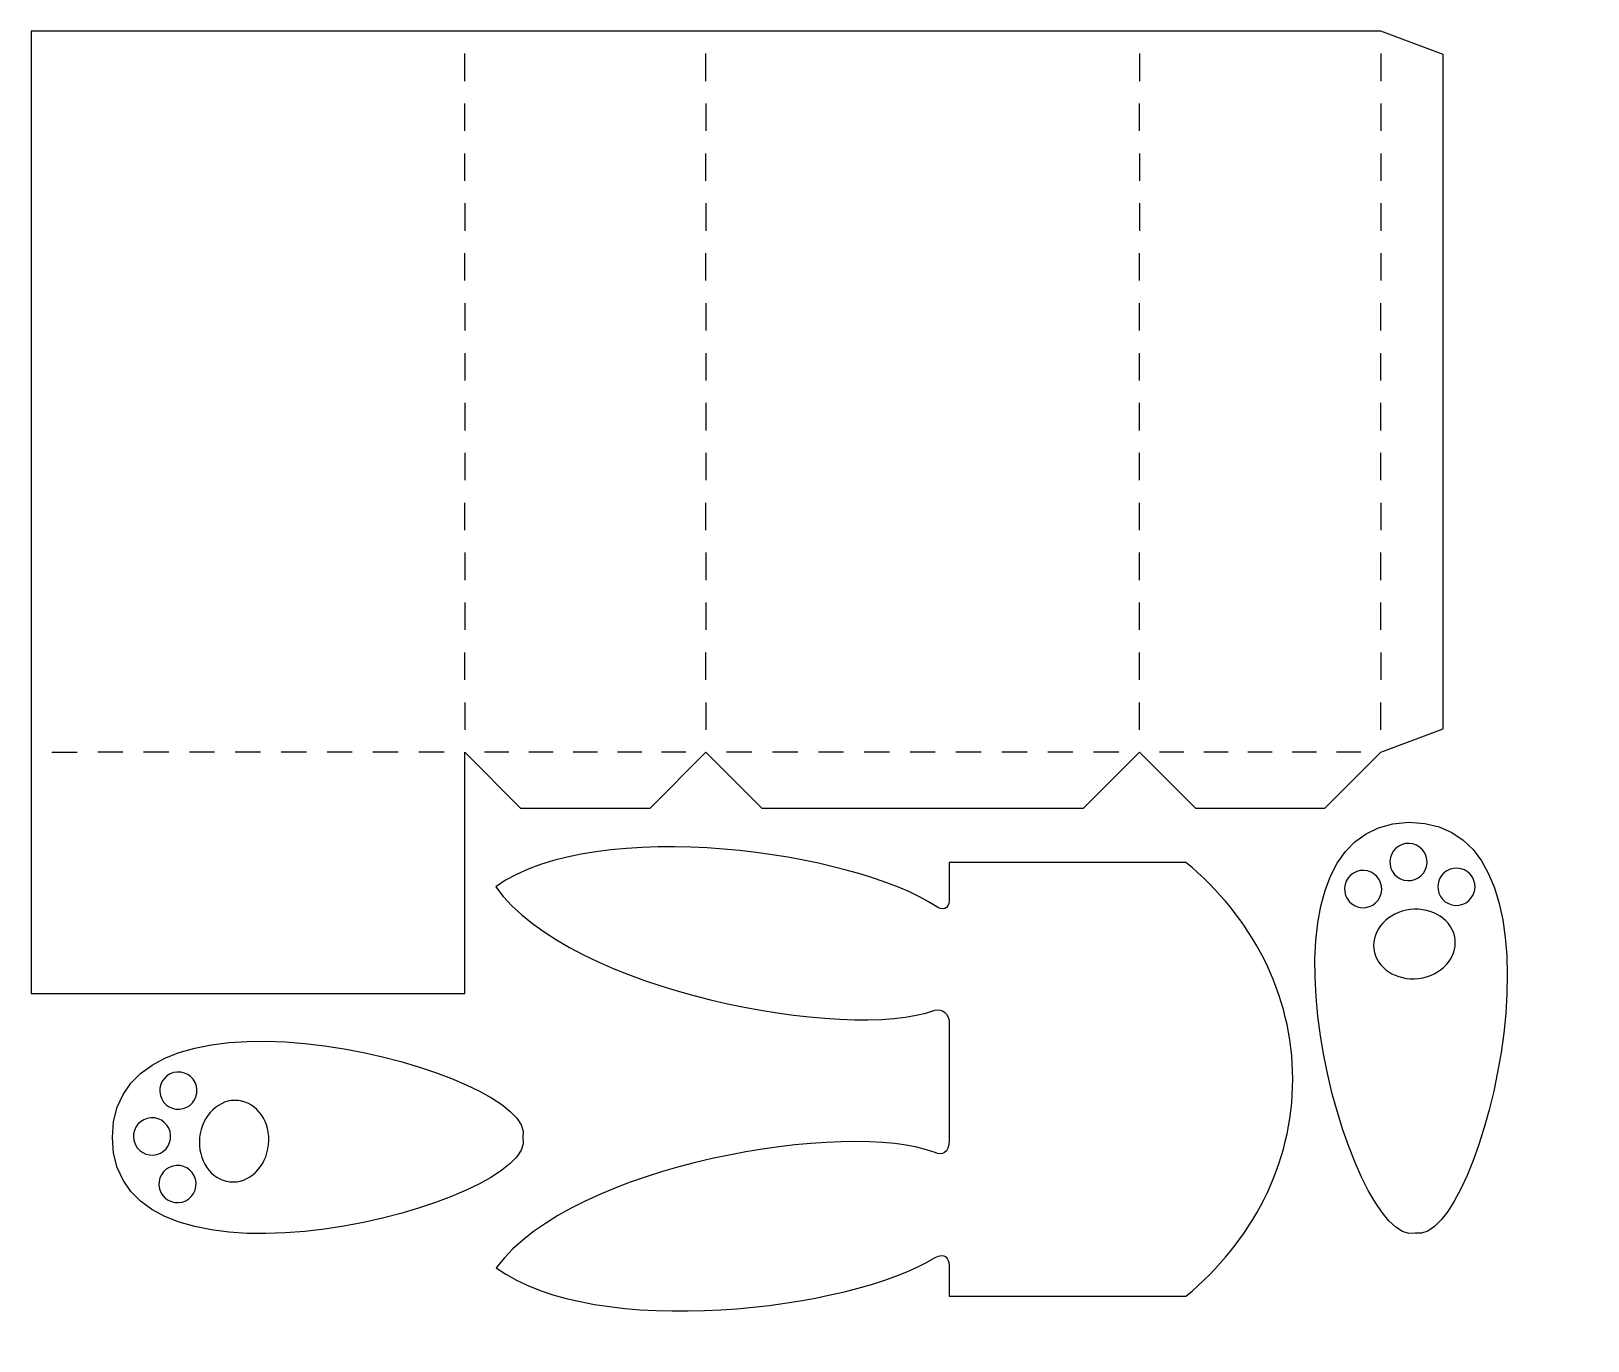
# Model space of a CAD drawing. Header units: centimetres. Extents: x 1.9 to 19.6, y 9.6 to 24.5.
import ezdxf

# ---------------------------------------------------------------- set-up
doc = ezdxf.new("R2010")
doc.units = ezdxf.units.CM
doc.header["$MEASUREMENT"] = 0
doc.layers.add('Layer 1', color=7, linetype='Continuous')

msp = doc.modelspace()

# ---------------------------------------------------------------- linework, layer by layer
at = {"layer": 'Layer 1', "color": 254}
for points, knots in [([(17.25692, 16.30091), (17.25692, 16.30091), (16.62192, 15.66591), (16.62192, 15.66591), (16.62192, 15.66591), (16.62192, 15.66591), (15.15271, 15.66591), (15.15271, 15.66591), (15.15271, 15.66591), (15.15271, 15.66591), (14.51771, 16.30091), (14.51771, 16.30091), (14.51771, 16.30091), (14.51771, 16.30091), (13.88271, 15.66591), (13.88271, 15.66591), (13.88271, 15.66591), (13.88271, 15.66591), (10.22855, 15.66591), (10.22855, 15.66591), (10.22855, 15.66591), (10.22855, 15.66591), (9.59355, 16.30091), (9.59355, 16.30091), (9.59355, 16.30091), (9.59355, 16.30091), (8.95855, 15.66591), (8.95855, 15.66591), (8.95855, 15.66591), (8.95855, 15.66591), (7.48932, 15.66591), (7.48932, 15.66591), (7.48932, 15.66591), (7.48932, 15.66591), (6.85432, 16.30091), (6.85432, 16.30091), (6.85432, 16.30091), (6.85432, 16.30091), (6.85432, 13.56166), (6.85432, 13.56166), (6.85432, 13.56166), (6.85432, 13.56166), (1.93043, 13.56166), (1.93043, 13.56166), (1.93043, 13.56166), (1.93043, 13.56166), (1.93043, 16.30091), (1.93043, 16.30091), (1.93043, 16.30091), (1.93043, 16.30091), (1.93043, 24.4863), (1.93043, 24.4863), (1.93043, 24.4863), (1.93043, 24.4863), (6.85432, 24.4863), (6.85432, 24.4863), (6.85432, 24.4863), (6.85432, 24.4863), (9.59355, 24.4863), (9.59355, 24.4863), (9.59355, 24.4863), (9.59355, 24.4863), (14.51771, 24.4863), (14.51771, 24.4863), (14.51771, 24.4863), (14.51771, 24.4863), (17.25692, 24.4863), (17.25692, 24.4863), (17.25692, 24.4863), (17.25692, 24.4863), (17.96735, 24.22172), (17.96735, 24.22172), (17.96735, 24.22172), (17.96735, 24.22172), (17.96735, 16.5655), (17.96735, 16.5655), (17.96735, 16.5655), (17.96735, 16.5655), (17.25692, 16.30091), (17.25692, 16.30091)], [0, 0, 0, 0, 0.04761905, 0.04761905, 0.04761905, 0.04761905, 0.0952381, 0.0952381, 0.0952381, 0.0952381, 0.14285714, 0.14285714, 0.14285714, 0.14285714, 0.19047619, 0.19047619, 0.19047619, 0.19047619, 0.23809524, 0.23809524, 0.23809524, 0.23809524, 0.28571429, 0.28571429, 0.28571429, 0.28571429, 0.33333333, 0.33333333, 0.33333333, 0.33333333, 0.38095238, 0.38095238, 0.38095238, 0.38095238, 0.42857143, 0.42857143, 0.42857143, 0.42857143, 0.47619048, 0.47619048, 0.47619048, 0.47619048, 0.52380952, 0.52380952, 0.52380952, 0.52380952, 0.57142857, 0.57142857, 0.57142857, 0.57142857, 0.61904762, 0.61904762, 0.61904762, 0.61904762, 0.66666667, 0.66666667, 0.66666667, 0.66666667, 0.71428571, 0.71428571, 0.71428571, 0.71428571, 0.76190476, 0.76190476, 0.76190476, 0.76190476, 0.80952381, 0.80952381, 0.80952381, 0.80952381, 0.85714286, 0.85714286, 0.85714286, 0.85714286, 0.9047619, 0.9047619, 0.9047619, 0.9047619, 1, 1, 1, 1]), ([(12.35586, 14.62338), (12.35586, 14.62338), (12.35586, 15.05058), (12.35586, 15.05058), (12.35586, 15.05058), (12.35586, 15.05058), (15.04458, 15.05057), (15.04458, 15.05057), (15.04458, 15.05057), (15.79203, 14.43171), (16.25793, 13.55753), (16.25793, 12.58865), (16.25793, 12.58865), (16.25793, 11.61945), (15.79203, 10.74527), (15.04458, 10.12641), (15.04458, 10.12641), (15.04458, 10.12641), (12.35586, 10.12641), (12.35586, 10.12641), (12.35586, 10.12641), (12.35586, 10.12641), (12.35586, 10.48262), (12.35586, 10.48262), (12.35586, 10.48262), (12.35586, 10.54877), (12.30636, 10.6269), (12.19663, 10.56464), (12.19663, 10.56464), (12.19658, 10.56467), (12.19658, 10.56472), (12.19652, 10.56477), (12.19652, 10.56477), (11.22537, 9.96644), (8.33649, 9.61941), (7.21235, 10.45002), (7.21235, 10.45002), (8.08338, 11.62855), (11.22335, 12.13931), (12.19599, 11.75629), (12.19599, 11.75629), (12.1962, 11.75624), (12.19641, 11.75629), (12.1966, 11.75624), (12.1966, 11.75624), (12.27153, 11.72261), (12.35583, 11.74822), (12.35583, 11.89374), (12.35583, 11.89374), (12.35583, 11.89374), (12.35583, 13.24312), (12.35583, 13.24312), (12.35583, 13.24312), (12.35583, 13.3225), (12.27733, 13.39928), (12.1915, 13.37158), (12.1915, 13.37158), (12.1915, 13.37161), (12.1915, 13.37163), (12.19145, 13.37163), (12.19145, 13.37163), (11.20527, 13.00931), (8.05342, 13.5802), (7.20599, 14.77435), (7.20599, 14.77435), (8.35738, 15.5913), (11.28536, 15.1721), (12.21511, 14.54485), (12.21511, 14.54485), (12.21532, 14.54474), (12.21553, 14.5449), (12.21567, 14.54474), (12.21567, 14.54474), (12.26735, 14.5081), (12.35586, 14.50873), (12.35586, 14.62338)], [0, 0, 0, 0, 0.05, 0.05, 0.05, 0.05, 0.1, 0.1, 0.1, 0.1, 0.15, 0.15, 0.15, 0.15, 0.2, 0.2, 0.2, 0.2, 0.25, 0.25, 0.25, 0.25, 0.3, 0.3, 0.3, 0.3, 0.35, 0.35, 0.35, 0.35, 0.4, 0.4, 0.4, 0.4, 0.45, 0.45, 0.45, 0.45, 0.5, 0.5, 0.5, 0.5, 0.55, 0.55, 0.55, 0.55, 0.6, 0.6, 0.6, 0.6, 0.65, 0.65, 0.65, 0.65, 0.7, 0.7, 0.7, 0.7, 0.75, 0.75, 0.75, 0.75, 0.8, 0.8, 0.8, 0.8, 0.85, 0.85, 0.85, 0.85, 0.9, 0.9, 0.9, 0.9, 1, 1, 1, 1]), ([(17.57545, 15.50555), (15.54207, 15.46605), (16.9101, 10.63446), (17.64837, 10.84335), (17.64837, 10.84335), (18.39254, 10.65751), (19.6093, 15.52939), (17.57545, 15.50555)], [0, 0, 0, 0, 0.33333333, 0.33333333, 0.33333333, 0.33333333, 1, 1, 1, 1]), ([(17.36672, 15.10627), (17.395, 15.21959), (17.50978, 15.28849), (17.6231, 15.26018), (17.6231, 15.26018), (17.73637, 15.2319), (17.80532, 15.11712), (17.77698, 15.00383), (17.77698, 15.00383), (17.7487, 14.89054), (17.63392, 14.82164), (17.52063, 14.84992), (17.52063, 14.84992), (17.40731, 14.8782), (17.33844, 14.99297), (17.36672, 15.10627)], [0, 0, 0, 0, 0.2, 0.2, 0.2, 0.2, 0.4, 0.4, 0.4, 0.4, 0.6, 0.6, 0.6, 0.6, 1, 1, 1, 1]), ([(17.00575, 14.54265), (16.89246, 14.57093), (16.82353, 14.68571), (16.85187, 14.79898), (16.85187, 14.79898), (16.88013, 14.91227), (16.9949, 14.9812), (17.10822, 14.95286), (17.10822, 14.95286), (17.22149, 14.92458), (17.29044, 14.80983), (17.2621, 14.69651), (17.2621, 14.69651), (17.23385, 14.58324), (17.11907, 14.51434), (17.00575, 14.54265)], [0, 0, 0, 0, 0.2, 0.2, 0.2, 0.2, 0.4, 0.4, 0.4, 0.4, 0.6, 0.6, 0.6, 0.6, 1, 1, 1, 1]), ([(18.06559, 14.5685), (17.9523, 14.59678), (17.88337, 14.71153), (17.91168, 14.82485), (17.91168, 14.82485), (17.93999, 14.93814), (18.05474, 15.00704), (18.16803, 14.97873), (18.16803, 14.97873), (18.28135, 14.95042), (18.35025, 14.83567), (18.32196, 14.72238), (18.32196, 14.72238), (18.29366, 14.60906), (18.17889, 14.54019), (18.06559, 14.5685)], [0, 0, 0, 0, 0.2, 0.2, 0.2, 0.2, 0.4, 0.4, 0.4, 0.4, 0.6, 0.6, 0.6, 0.6, 1, 1, 1, 1]), ([(17.68668, 13.73327), (17.43226, 13.70268), (17.20498, 13.85286), (17.17905, 14.0686), (17.17905, 14.0686), (17.15315, 14.28442), (17.33836, 14.4841), (17.59283, 14.51466), (17.59283, 14.51466), (17.84725, 14.54525), (18.07453, 14.39507), (18.10046, 14.17927), (18.10046, 14.17927), (18.12634, 13.96348), (17.94111, 13.7638), (17.68668, 13.73327)], [0, 0, 0, 0, 0.2, 0.2, 0.2, 0.2, 0.4, 0.4, 0.4, 0.4, 0.6, 0.6, 0.6, 0.6, 1, 1, 1, 1]), ([(2.85282, 11.92936), (2.86025, 9.8954), (7.7129, 11.18691), (7.51557, 11.92814), (7.51557, 11.92814), (7.71308, 12.66959), (2.86107, 13.96311), (2.85282, 11.92936)], [0, 0, 0, 0, 0.33333333, 0.33333333, 0.33333333, 0.33333333, 1, 1, 1, 1]), ([(3.65694, 12.25512), (3.54407, 12.22506), (3.42826, 12.29221), (3.39826, 12.40509), (3.39826, 12.40509), (3.36823, 12.51793), (3.4353, 12.63377), (3.54817, 12.66377), (3.54817, 12.66377), (3.66104, 12.69377), (3.77685, 12.62668), (3.80685, 12.5138), (3.80685, 12.5138), (3.83688, 12.40096), (3.76981, 12.28515), (3.65694, 12.25512)], [0, 0, 0, 0, 0.2, 0.2, 0.2, 0.2, 0.4, 0.4, 0.4, 0.4, 0.6, 0.6, 0.6, 0.6, 1, 1, 1, 1]), ([(4.62664, 11.84541), (4.59997, 11.59054), (4.4032, 11.40223), (4.18703, 11.42483), (4.18703, 11.42483), (3.97081, 11.44743), (3.81717, 11.67235), (3.84384, 11.92722), (3.84384, 11.92722), (3.87051, 12.18212), (4.06733, 12.3704), (4.2835, 12.3478), (4.2835, 12.3478), (4.49964, 12.32523), (4.65325, 12.10028), (4.62664, 11.84541)], [0, 0, 0, 0, 0.2, 0.2, 0.2, 0.2, 0.4, 0.4, 0.4, 0.4, 0.6, 0.6, 0.6, 0.6, 1, 1, 1, 1]), ([(3.09888, 11.88549), (3.06885, 11.99836), (3.13597, 12.1142), (3.24885, 12.1442), (3.24885, 12.1442), (3.36173, 12.1742), (3.47753, 12.10711), (3.50753, 11.99423), (3.50753, 11.99423), (3.53753, 11.88135), (3.47049, 11.76555), (3.35762, 11.73555), (3.35762, 11.73555), (3.24477, 11.7055), (3.12896, 11.77262), (3.09888, 11.88549)], [0, 0, 0, 0, 0.2, 0.2, 0.2, 0.2, 0.4, 0.4, 0.4, 0.4, 0.6, 0.6, 0.6, 0.6, 1, 1, 1, 1]), ([(3.64739, 11.19496), (3.53452, 11.16493), (3.41871, 11.23205), (3.38871, 11.34493), (3.38871, 11.34493), (3.35863, 11.4578), (3.42575, 11.57361), (3.53862, 11.60364), (3.53862, 11.60364), (3.65149, 11.63367), (3.7673, 11.56657), (3.7973, 11.4537), (3.7973, 11.4537), (3.82736, 11.34085), (3.76023, 11.22502), (3.64739, 11.19496)], [0, 0, 0, 0, 0.2, 0.2, 0.2, 0.2, 0.4, 0.4, 0.4, 0.4, 0.6, 0.6, 0.6, 0.6, 1, 1, 1, 1])]:
    msp.add_open_spline(points, degree=3, knots=knots, dxfattribs=at)
at = {"layer": 'Layer 1', "color": 250, "lineweight": 25}
for points in [[(6.8543, 23.91988), (6.8543, 23.91988), (6.8543, 24.23114), (6.8543, 24.23114)], [(9.59353, 23.91988), (9.59353, 23.91988), (9.59353, 24.23114), (9.59353, 24.23114)], [(14.51769, 24.23111), (14.51769, 24.23111), (14.51769, 23.91985), (14.51769, 23.91985)], [(17.25692, 24.23111), (17.25692, 24.23111), (17.25692, 23.91985), (17.25692, 23.91985)], [(6.8543, 23.35344), (6.8543, 23.35344), (6.8543, 23.66467), (6.8543, 23.66467)], [(9.59353, 23.66464), (9.59353, 23.66464), (9.59353, 23.35341), (9.59353, 23.35341)], [(14.51769, 23.35344), (14.51769, 23.35344), (14.51769, 23.66467), (14.51769, 23.66467)], [(17.25692, 23.66464), (17.25692, 23.66464), (17.25692, 23.35341), (17.25692, 23.35341)], [(6.8543, 22.78696), (6.8543, 22.78696), (6.8543, 23.09822), (6.8543, 23.09822)], [(9.59353, 22.78696), (9.59353, 22.78696), (9.59353, 23.09822), (9.59353, 23.09822)], [(14.51769, 23.09822), (14.51769, 23.09822), (14.51769, 22.78696), (14.51769, 22.78696)], [(17.25692, 23.09822), (17.25692, 23.09822), (17.25692, 22.78696), (17.25692, 22.78696)], [(6.8543, 22.5318), (6.8543, 22.5318), (6.8543, 22.22054), (6.8543, 22.22054)], [(9.59353, 22.5318), (9.59353, 22.5318), (9.59353, 22.22054), (9.59353, 22.22054)], [(14.51769, 22.5318), (14.51769, 22.5318), (14.51769, 22.22054), (14.51769, 22.22054)], [(17.25692, 22.5318), (17.25692, 22.5318), (17.25692, 22.22054), (17.25692, 22.22054)], [(6.8543, 21.65412), (6.8543, 21.65412), (6.8543, 21.96532), (6.8543, 21.96532)], [(9.59353, 21.65412), (9.59353, 21.65412), (9.59353, 21.96532), (9.59353, 21.96532)], [(14.51769, 21.65412), (14.51769, 21.65412), (14.51769, 21.96532), (14.51769, 21.96532)], [(17.25692, 21.96533), (17.25692, 21.96533), (17.25692, 21.65413), (17.25692, 21.65413)], [(6.8543, 21.39891), (6.8543, 21.39891), (6.8543, 21.08765), (6.8543, 21.08765)], [(9.59353, 21.39891), (9.59353, 21.39891), (9.59353, 21.08765), (9.59353, 21.08765)], [(14.51769, 21.08765), (14.51769, 21.08765), (14.51769, 21.39891), (14.51769, 21.39891)], [(17.25692, 21.08765), (17.25692, 21.08765), (17.25692, 21.39891), (17.25692, 21.39891)], [(6.8543, 20.83246), (6.8543, 20.83246), (6.8543, 20.5212), (6.8543, 20.5212)], [(9.59353, 20.83246), (9.59353, 20.83246), (9.59353, 20.5212), (9.59353, 20.5212)], [(14.51769, 20.52123), (14.51769, 20.52123), (14.51769, 20.83249), (14.51769, 20.83249)], [(17.25692, 20.52123), (17.25692, 20.52123), (17.25692, 20.83249), (17.25692, 20.83249)], [(6.8543, 20.26599), (6.8543, 20.26599), (6.8543, 19.95473), (6.8543, 19.95473)], [(9.59353, 20.26599), (9.59353, 20.26599), (9.59353, 19.95473), (9.59353, 19.95473)], [(14.51769, 19.95476), (14.51769, 19.95476), (14.51769, 20.26602), (14.51769, 20.26602)], [(17.25692, 19.95476), (17.25692, 19.95476), (17.25692, 20.26602), (17.25692, 20.26602)], [(6.8543, 19.69957), (6.8543, 19.69957), (6.8543, 19.38831), (6.8543, 19.38831)], [(9.59353, 19.69957), (9.59353, 19.69957), (9.59353, 19.38831), (9.59353, 19.38831)], [(14.51769, 19.38831), (14.51769, 19.38831), (14.51769, 19.69957), (14.51769, 19.69957)], [(17.25692, 19.38831), (17.25692, 19.38831), (17.25692, 19.69957), (17.25692, 19.69957)], [(6.8543, 18.82189), (6.8543, 18.82189), (6.8543, 19.13309), (6.8543, 19.13309)], [(9.59353, 18.82189), (9.59353, 18.82189), (9.59353, 19.13309), (9.59353, 19.13309)], [(14.51769, 18.82189), (14.51769, 18.82189), (14.51769, 19.13309), (14.51769, 19.13309)], [(17.25692, 19.13309), (17.25692, 19.13309), (17.25692, 18.82189), (17.25692, 18.82189)], [(6.8543, 18.56667), (6.8543, 18.56667), (6.8543, 18.25541), (6.8543, 18.25541)], [(9.59353, 18.56667), (9.59353, 18.56667), (9.59353, 18.25541), (9.59353, 18.25541)], [(14.51769, 18.25542), (14.51769, 18.25542), (14.51769, 18.56668), (14.51769, 18.56668)], [(17.25692, 18.25542), (17.25692, 18.25542), (17.25692, 18.56668), (17.25692, 18.56668)], [(6.8543, 18.00023), (6.8543, 18.00023), (6.8543, 17.68897), (6.8543, 17.68897)], [(9.59353, 18.00023), (9.59353, 18.00023), (9.59353, 17.68897), (9.59353, 17.68897)], [(14.51769, 17.689), (14.51769, 17.689), (14.51769, 18.00026), (14.51769, 18.00026)], [(17.25692, 17.689), (17.25692, 17.689), (17.25692, 18.00026), (17.25692, 18.00026)], [(6.8543, 17.12258), (6.8543, 17.12258), (6.8543, 17.43378), (6.8543, 17.43378)], [(9.59353, 17.12258), (9.59353, 17.12258), (9.59353, 17.43378), (9.59353, 17.43378)], [(14.51769, 17.12258), (14.51769, 17.12258), (14.51769, 17.43378), (14.51769, 17.43378)], [(17.25692, 17.43375), (17.25692, 17.43375), (17.25692, 17.12255), (17.25692, 17.12255)], [(6.8543, 16.86733), (6.8543, 16.86733), (6.8543, 16.55607), (6.8543, 16.55607)], [(9.59353, 16.86733), (9.59353, 16.86733), (9.59353, 16.55607), (9.59353, 16.55607)], [(14.51769, 16.55608), (14.51769, 16.55608), (14.51769, 16.86734), (14.51769, 16.86734)], [(17.25692, 16.55608), (17.25692, 16.55608), (17.25692, 16.86734), (17.25692, 16.86734)], [(2.16514, 16.30091), (2.16514, 16.30091), (2.45142, 16.30091), (2.45142, 16.30091)], [(2.97244, 16.30091), (2.97244, 16.30091), (2.68616, 16.30091), (2.68616, 16.30091)], [(3.49343, 16.30091), (3.49343, 16.30091), (3.20717, 16.30091), (3.20717, 16.30091)], [(4.01447, 16.30091), (4.01447, 16.30091), (3.72822, 16.30091), (3.72822, 16.30091)], [(4.53549, 16.30091), (4.53549, 16.30091), (4.24921, 16.30091), (4.24921, 16.30091)], [(5.05651, 16.30091), (5.05651, 16.30091), (4.77025, 16.30091), (4.77025, 16.30091)], [(5.57752, 16.30091), (5.57752, 16.30091), (5.29127, 16.30091), (5.29127, 16.30091)], [(6.09854, 16.30091), (6.09854, 16.30091), (5.81226, 16.30091), (5.81226, 16.30091)], [(6.61956, 16.30091), (6.61956, 16.30091), (6.33328, 16.30091), (6.33328, 16.30091)], [(7.35685, 16.30091), (7.35685, 16.30091), (7.0807, 16.30091), (7.0807, 16.30091)], [(7.85942, 16.30091), (7.85942, 16.30091), (7.58328, 16.30091), (7.58328, 16.30091)], [(8.36197, 16.30091), (8.36197, 16.30091), (8.08583, 16.30091), (8.08583, 16.30091)], [(8.86452, 16.30091), (8.86452, 16.30091), (8.58838, 16.30091), (8.58838, 16.30091)], [(9.3671, 16.30091), (9.3671, 16.30091), (9.09095, 16.30091), (9.09095, 16.30091)], [(10.11457, 16.30091), (10.11457, 16.30091), (9.82829, 16.30091), (9.82829, 16.30091)], [(10.63562, 16.30091), (10.63562, 16.30091), (10.34934, 16.30091), (10.34934, 16.30091)], [(11.15666, 16.30091), (11.15666, 16.30091), (10.87038, 16.30091), (10.87038, 16.30091)], [(11.67773, 16.30091), (11.67773, 16.30091), (11.39145, 16.30091), (11.39145, 16.30091)], [(12.19875, 16.30091), (12.19875, 16.30091), (11.91247, 16.30091), (11.91247, 16.30091)], [(12.71979, 16.30091), (12.71979, 16.30091), (12.43351, 16.30091), (12.43351, 16.30091)], [(13.24086, 16.30091), (13.24086, 16.30091), (12.95458, 16.30091), (12.95458, 16.30091)], [(13.76191, 16.30091), (13.76191, 16.30091), (13.47563, 16.30091), (13.47563, 16.30091)], [(14.28292, 16.30091), (14.28292, 16.30091), (13.99664, 16.30091), (13.99664, 16.30091)], [(15.02026, 16.30091), (15.02026, 16.30091), (14.74412, 16.30091), (14.74412, 16.30091)], [(15.52281, 16.30091), (15.52281, 16.30091), (15.24667, 16.30091), (15.24667, 16.30091)], [(16.02536, 16.30091), (16.02536, 16.30091), (15.74924, 16.30091), (15.74924, 16.30091)], [(16.52794, 16.30091), (16.52794, 16.30091), (16.25179, 16.30091), (16.25179, 16.30091)], [(17.03049, 16.30091), (17.03049, 16.30091), (16.75434, 16.30091), (16.75434, 16.30091)]]:
    msp.add_open_spline(points, degree=3, dxfattribs=at)

doc.saveas('drawing.dxf')
